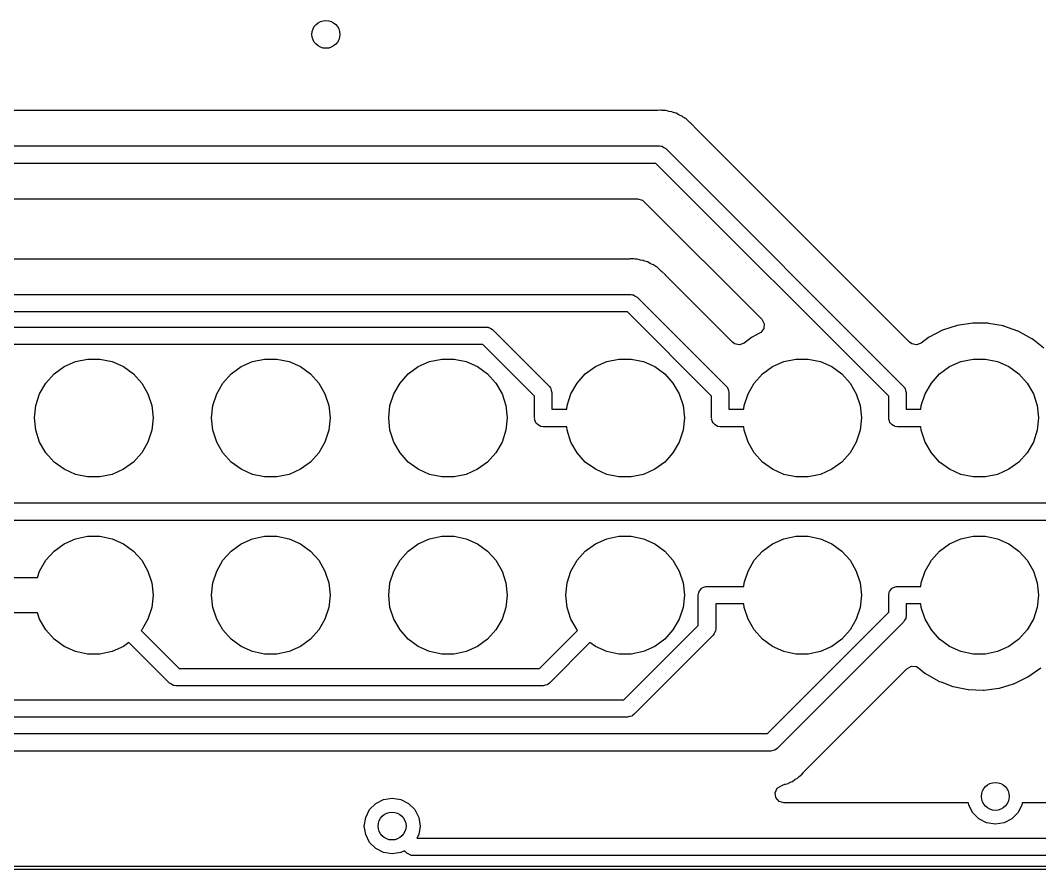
# Model space of a CAD drawing. Extents: x 0.3 to 11.5, y -8.2 to 3.2.
# Drawn here: x 9.9 to 10.476, y -3.378 to -2.899 of the extents above; entities that cross this region are included whole.
import ezdxf

# ---------------------------------------------------------------- set-up
doc = ezdxf.new("R2010")
doc.units = 0
doc.header["$MEASUREMENT"] = 0
doc.layers.add('BLACK', color=7, linetype='CONTINUOUS')

msp = doc.modelspace()

# ---------------------------------------------------------------- linework, layer by layer
at = {"layer": 'BLACK', "linetype": 'CONTINUOUS'}
for p, q in [((10.2596, -2.94965), (6.66939, -2.94965)), ((10.2601, -2.94963), (10.2596, -2.94965)), ((10.2615, -2.9495), (10.2601, -2.94963)), ((10.2618, -2.94947), (10.2615, -2.9495)), ((10.2621, -2.94952), (10.2618, -2.94947)), ((10.2626, -2.94959), (10.2621, -2.94952)), ((10.2634, -2.94965), (10.2626, -2.94959)), ((10.2642, -2.94965), (10.2634, -2.94965)), ((10.2645, -2.94973), (10.2642, -2.94965)), ((10.2659, -2.95009), (10.2645, -2.94973)), ((10.2645, -2.94973), (10.2645, -2.94973)), ((10.2663, -2.95018), (10.2659, -2.95009)), ((10.2677, -2.9504), (10.2663, -2.95018)), ((10.268, -2.95045), (10.2677, -2.9504)), ((10.2677, -2.9504), (10.2677, -2.9504)), ((10.2683, -2.95058), (10.268, -2.95045)), ((10.2688, -2.95077), (10.2683, -2.95058)), ((10.2683, -2.95058), (10.2683, -2.95058)), ((10.2695, -2.95102), (10.2688, -2.95077)), ((10.2703, -2.95122), (10.2695, -2.95102)), ((10.2718, -2.95206), (10.2703, -2.95122)), ((10.2722, -2.95226), (10.2718, -2.95206)), ((10.2735, -2.95283), (10.2722, -2.95226)), ((10.2738, -2.95296), (10.2735, -2.95283)), ((10.2735, -2.95283), (10.2735, -2.95283)), ((10.2742, -2.95326), (10.2738, -2.95296)), ((10.2744, -2.95344), (10.2742, -2.95326)), ((10.2751, -2.95387), (10.2744, -2.95344)), ((10.2755, -2.95411), (10.2751, -2.95387)), ((10.2758, -2.95426), (10.2755, -2.95411)), ((10.2755, -2.95411), (10.2755, -2.95411)), ((10.276, -2.95447), (10.2758, -2.95426)), ((10.2771, -2.95545), (10.276, -2.95447)), ((10.2774, -2.95575), (10.2771, -2.95545)), ((10.2775, -2.95585), (10.2774, -2.95575)), ((10.2783, -2.95663), (10.2775, -2.95585)), ((10.2784, -2.95673), (10.2783, -2.95663)), ((10.2804, -2.95857), (10.2784, -2.95673)), ((10.2806, -2.95883), (10.2804, -2.95857)), ((10.2808, -2.95915), (10.2806, -2.95883)), ((10.3429, -3.02124), (10.2808, -2.95915)), ((3.63532, -2.96967), (10.261, -2.96967)), ((10.261, -2.96967), (10.2619, -2.9698)), ((10.2619, -2.9698), (10.2621, -2.96979)), ((10.2621, -2.96979), (10.2622, -2.96984)), ((10.2622, -2.96984), (10.2624, -2.96988)), ((10.2624, -2.96988), (10.2634, -2.97053)), ((10.2634, -2.97053), (10.2645, -2.97111)), ((10.2645, -2.97111), (10.3988, -3.10537)), ((10.259, -2.97952), (3.63532, -2.97952)), ((10.3904, -3.11089), (10.259, -2.97952)), ((3.64825, -2.99954), (10.2486, -2.99954)), ((10.2486, -2.99954), (10.2513, -3.00032)), ((10.2513, -3.00032), (10.2521, -3.00099)), ((10.2521, -3.00099), (10.3187, -3.06754)), ((10.4022, -3.08053), (10.3429, -3.02124)), ((10.2435, -3.03354), (3.17899, -3.03354)), ((10.244, -3.03352), (10.2435, -3.03354)), ((10.2445, -3.03346), (10.244, -3.03352)), ((10.2457, -3.03335), (10.2445, -3.03346)), ((10.246, -3.0334), (10.2457, -3.03335)), ((10.2465, -3.03348), (10.246, -3.0334)), ((10.2473, -3.03354), (10.2465, -3.03348)), ((10.2481, -3.03354), (10.2473, -3.03354)), ((10.2484, -3.03362), (10.2481, -3.03354)), ((10.2497, -3.03397), (10.2484, -3.03362)), ((10.2484, -3.03362), (10.2484, -3.03362)), ((10.2502, -3.03407), (10.2497, -3.03397)), ((10.2516, -3.03429), (10.2502, -3.03407)), ((10.2519, -3.03434), (10.2516, -3.03429)), ((10.2516, -3.03429), (10.2516, -3.03429)), ((10.2522, -3.03446), (10.2519, -3.03434)), ((10.2527, -3.03466), (10.2522, -3.03446)), ((10.2522, -3.03446), (10.2522, -3.03446)), ((10.2534, -3.03491), (10.2527, -3.03466)), ((10.2542, -3.03511), (10.2534, -3.03491)), ((10.2557, -3.03595), (10.2542, -3.03511)), ((10.2561, -3.03615), (10.2557, -3.03595)), ((10.2574, -3.03672), (10.2561, -3.03615)), ((10.2577, -3.03684), (10.2574, -3.03672)), ((10.2574, -3.03672), (10.2574, -3.03672)), ((10.2583, -3.03732), (10.2577, -3.03684)), ((10.2583, -3.03733), (10.2583, -3.03732)), ((10.259, -3.03776), (10.2583, -3.03733)), ((10.2594, -3.03799), (10.259, -3.03776)), ((10.2597, -3.03814), (10.2594, -3.03799)), ((10.2594, -3.03799), (10.2594, -3.03799)), ((10.2603, -3.03874), (10.2597, -3.03814)), ((10.261, -3.03933), (10.2603, -3.03874)), ((10.2613, -3.03964), (10.261, -3.03933)), ((10.2614, -3.03973), (10.2613, -3.03964)), ((10.2622, -3.04051), (10.2614, -3.03973)), ((10.2623, -3.04062), (10.2622, -3.04051)), ((10.2643, -3.04246), (10.2623, -3.04062)), ((10.2644, -3.04271), (10.2643, -3.04246)), ((10.2647, -3.04304), (10.2644, -3.04271)), ((10.3022, -3.08053), (10.2647, -3.04304)), ((3.17589, -3.05356), (10.2449, -3.05356)), ((10.2449, -3.05356), (10.2458, -3.05368)), ((10.2458, -3.05368), (10.246, -3.05367)), ((10.246, -3.05367), (10.2461, -3.05373)), ((10.2461, -3.05373), (10.2463, -3.05376)), ((10.2463, -3.05376), (10.2473, -3.05442)), ((10.2473, -3.05442), (10.2484, -3.055)), ((10.2484, -3.055), (10.2988, -3.10537)), ((10.2429, -3.0634), (3.17793, -3.0634)), ((10.2904, -3.11089), (10.2429, -3.0634)), ((3.55754, -3.07191), (10.1633, -3.07191)), ((10.1633, -3.07191), (10.1641, -3.07204)), ((10.1641, -3.07204), (10.1643, -3.07203)), ((10.1643, -3.07203), (10.1644, -3.07208)), ((10.1644, -3.07208), (10.1647, -3.07212)), ((10.1647, -3.07212), (10.1657, -3.07277)), ((10.1657, -3.07277), (10.1667, -3.07335)), ((10.3198, -3.07279), (10.3182, -3.07502)), ((10.3187, -3.06754), (10.32, -3.07)), ((10.32, -3.07), (10.3198, -3.07279)), ((10.4291, -3.07102), (10.4207, -3.07375)), ((10.4378, -3.06969), (10.4291, -3.07102)), ((10.438, -3.06969), (10.4378, -3.06969)), ((10.4437, -3.06976), (10.438, -3.06969)), ((10.438, -3.06969), (10.438, -3.06969)), ((10.4466, -3.0698), (10.4437, -3.06976)), ((10.4468, -3.06983), (10.4466, -3.0698)), ((10.455, -3.07131), (10.4468, -3.06983)), ((10.4468, -3.06983), (10.4468, -3.06983)), ((10.4552, -3.07134), (10.455, -3.07131)), ((10.455, -3.07131), (10.455, -3.07131)), ((10.4554, -3.07141), (10.4552, -3.07134)), ((10.4633, -3.07421), (10.4554, -3.07141)), ((10.4554, -3.07141), (10.4554, -3.07141)), ((10.1667, -3.07335), (10.1988, -3.10537)), ((10.3129, -3.07782), (10.3087, -3.08099)), ((10.3175, -3.07545), (10.3129, -3.07782)), ((10.3182, -3.07502), (10.3175, -3.07545)), ((10.4129, -3.07782), (10.4087, -3.08099)), ((10.4207, -3.07375), (10.4129, -3.07782)), ((10.4635, -3.07428), (10.4633, -3.07421)), ((10.4633, -3.07421), (10.4633, -3.07421)), ((10.4712, -3.07853), (10.4635, -3.07428)), ((10.4714, -3.07865), (10.4712, -3.07853)), ((10.478, -3.08385), (10.4714, -3.07865)), ((10.4714, -3.07865), (10.4714, -3.07865)), ((10.1612, -3.08176), (3.55957, -3.08176)), ((10.1904, -3.11089), (10.1612, -3.08176)), ((10.3034, -3.08138), (10.3022, -3.08053)), ((10.3061, -3.08197), (10.3034, -3.08138)), ((10.3087, -3.08099), (10.3061, -3.08197)), ((10.4034, -3.08138), (10.4022, -3.08053)), ((10.4061, -3.08197), (10.4034, -3.08138)), ((10.4087, -3.08099), (10.4061, -3.08197)), ((9.9312, -3.0914), (9.93804, -3.08995)), ((9.93804, -3.08995), (9.94504, -3.08995)), ((9.94504, -3.08995), (9.95188, -3.0914)), ((10.0312, -3.0914), (10.038, -3.08995)), ((10.038, -3.08995), (10.045, -3.08995)), ((10.045, -3.08995), (10.0519, -3.0914)), ((10.1312, -3.0914), (10.138, -3.08995)), ((10.138, -3.08995), (10.145, -3.08995)), ((10.145, -3.08995), (10.1519, -3.0914)), ((10.2312, -3.0914), (10.238, -3.08995)), ((10.238, -3.08995), (10.245, -3.08995)), ((10.245, -3.08995), (10.2519, -3.0914)), ((10.3312, -3.0914), (10.338, -3.08995)), ((10.338, -3.08995), (10.345, -3.08995)), ((10.345, -3.08995), (10.3519, -3.0914)), ((10.4312, -3.0914), (10.438, -3.08995)), ((10.438, -3.08995), (10.445, -3.08995)), ((10.445, -3.08995), (10.4519, -3.0914)), ((9.91915, -3.09836), (9.92481, -3.09425)), ((9.92481, -3.09425), (9.9312, -3.0914)), ((9.95188, -3.0914), (9.95827, -3.09425)), ((9.95827, -3.09425), (9.96393, -3.09836)), ((10.0191, -3.09836), (10.0248, -3.09425)), ((10.0248, -3.09425), (10.0312, -3.0914)), ((10.0519, -3.0914), (10.0583, -3.09425)), ((10.0583, -3.09425), (10.0639, -3.09836)), ((10.1191, -3.09836), (10.1248, -3.09425)), ((10.1248, -3.09425), (10.1312, -3.0914)), ((10.1519, -3.0914), (10.1583, -3.09425)), ((10.1583, -3.09425), (10.1639, -3.09836)), ((10.2191, -3.09836), (10.2248, -3.09425)), ((10.2248, -3.09425), (10.2312, -3.0914)), ((10.2519, -3.0914), (10.2583, -3.09425)), ((10.2583, -3.09425), (10.2639, -3.09836)), ((10.3191, -3.09836), (10.3248, -3.09425)), ((10.3248, -3.09425), (10.3312, -3.0914)), ((10.3519, -3.0914), (10.3583, -3.09425)), ((10.3583, -3.09425), (10.3639, -3.09836)), ((10.4191, -3.09836), (10.4248, -3.09425)), ((10.4248, -3.09425), (10.4312, -3.0914)), ((10.4519, -3.0914), (10.4583, -3.09425)), ((10.4583, -3.09425), (10.4639, -3.09836)), ((9.91447, -3.10356), (9.91915, -3.09836)), ((9.96393, -3.09836), (9.96861, -3.10356)), ((10.0145, -3.10356), (10.0191, -3.09836)), ((10.0639, -3.09836), (10.0686, -3.10356)), ((10.1145, -3.10356), (10.1191, -3.09836)), ((10.1639, -3.09836), (10.1686, -3.10356)), ((10.2145, -3.10356), (10.2191, -3.09836)), ((10.2639, -3.09836), (10.2686, -3.10356)), ((10.3145, -3.10356), (10.3191, -3.09836)), ((10.3639, -3.09836), (10.3686, -3.10356)), ((10.4145, -3.10356), (10.4191, -3.09836)), ((10.4639, -3.09836), (10.4686, -3.10356)), ((9.91097, -3.10962), (9.91447, -3.10356)), ((9.96861, -3.10356), (9.97211, -3.10962)), ((10.011, -3.10962), (10.0145, -3.10356)), ((10.0686, -3.10356), (10.0721, -3.10962)), ((10.111, -3.10962), (10.1145, -3.10356)), ((10.1686, -3.10356), (10.1721, -3.10962)), ((10.1988, -3.10537), (10.1993, -3.10607)), ((10.1993, -3.10607), (10.1994, -3.10619)), ((10.1994, -3.10619), (10.1994, -3.1063)), ((10.1994, -3.1063), (10.1996, -3.1065)), ((10.1996, -3.1065), (10.1999, -3.10769)), ((10.211, -3.10962), (10.2145, -3.10356)), ((10.2686, -3.10356), (10.2721, -3.10962)), ((10.2988, -3.10537), (10.2993, -3.10607)), ((10.2993, -3.10607), (10.2994, -3.10619)), ((10.2994, -3.10619), (10.2994, -3.1063)), ((10.2994, -3.1063), (10.2996, -3.1065)), ((10.2996, -3.1065), (10.2999, -3.10769)), ((10.311, -3.10962), (10.3145, -3.10356)), ((10.3686, -3.10356), (10.3721, -3.10962)), ((10.3988, -3.10537), (10.3993, -3.10607)), ((10.3993, -3.10607), (10.3994, -3.10619)), ((10.3994, -3.10619), (10.3994, -3.1063)), ((10.3994, -3.1063), (10.3996, -3.1065)), ((10.3996, -3.1065), (10.3999, -3.10769)), ((10.411, -3.10962), (10.4145, -3.10356)), ((10.4686, -3.10356), (10.4721, -3.10962)), ((9.90881, -3.11627), (9.91097, -3.10962)), ((9.97211, -3.10962), (9.97427, -3.11627)), ((10.0088, -3.11627), (10.011, -3.10962)), ((10.0721, -3.10962), (10.0743, -3.11627)), ((10.1088, -3.11627), (10.111, -3.10962)), ((10.1721, -3.10962), (10.1743, -3.11627)), ((10.1904, -3.12323), (10.1904, -3.11089)), ((10.1999, -3.10769), (10.2002, -3.10885)), ((10.2002, -3.10885), (10.2002, -3.11831)), ((10.2088, -3.11627), (10.211, -3.10962)), ((10.2721, -3.10962), (10.2743, -3.11627)), ((10.2904, -3.12323), (10.2904, -3.11089)), ((10.2999, -3.10769), (10.3002, -3.10885)), ((10.3002, -3.10885), (10.3002, -3.11831)), ((10.3088, -3.11627), (10.311, -3.10962)), ((10.3721, -3.10962), (10.3743, -3.11627)), ((10.3904, -3.12323), (10.3904, -3.11089)), ((10.3999, -3.10769), (10.4002, -3.10885)), ((10.4002, -3.10885), (10.4002, -3.11831)), ((10.4088, -3.11627), (10.411, -3.10962)), ((10.4721, -3.10962), (10.4743, -3.11627)), ((9.90807, -3.12323), (9.90881, -3.11627)), ((9.97427, -3.11627), (9.975, -3.12323)), ((10.0081, -3.12323), (10.0088, -3.11627)), ((10.0743, -3.11627), (10.075, -3.12323)), ((10.1081, -3.12323), (10.1088, -3.11627)), ((10.1743, -3.11627), (10.175, -3.12323)), ((10.2002, -3.11831), (10.2086, -3.11831)), ((10.2086, -3.11831), (10.2088, -3.11627)), ((10.2743, -3.11627), (10.275, -3.12323)), ((10.3002, -3.11831), (10.3086, -3.11831)), ((10.3086, -3.11831), (10.3088, -3.11627)), ((10.3743, -3.11627), (10.375, -3.12323)), ((10.4002, -3.11831), (10.4086, -3.11831)), ((10.4086, -3.11831), (10.4088, -3.11627)), ((10.4743, -3.11627), (10.475, -3.12323)), ((9.90881, -3.13019), (9.90807, -3.12323)), ((9.975, -3.12323), (9.97427, -3.13019)), ((10.0088, -3.13019), (10.0081, -3.12323)), ((10.075, -3.12323), (10.0743, -3.13019)), ((10.1088, -3.13019), (10.1081, -3.12323)), ((10.175, -3.12323), (10.1743, -3.13019)), ((10.1905, -3.12357), (10.1904, -3.12323)), ((10.1904, -3.12392), (10.1905, -3.12357)), ((10.1908, -3.12488), (10.1904, -3.12392)), ((10.275, -3.12323), (10.2743, -3.13019)), ((10.2905, -3.12357), (10.2904, -3.12323)), ((10.2904, -3.12392), (10.2905, -3.12357)), ((10.2908, -3.12488), (10.2904, -3.12392)), ((10.375, -3.12323), (10.3743, -3.13019)), ((10.3905, -3.12357), (10.3904, -3.12323)), ((10.3904, -3.12392), (10.3905, -3.12357)), ((10.3908, -3.12488), (10.3904, -3.12392)), ((10.475, -3.12323), (10.4743, -3.13019)), ((9.91097, -3.13684), (9.90881, -3.13019)), ((9.97427, -3.13019), (9.97211, -3.13684)), ((10.011, -3.13684), (10.0088, -3.13019)), ((10.0743, -3.13019), (10.0721, -3.13684)), ((10.111, -3.13684), (10.1088, -3.13019)), ((10.1743, -3.13019), (10.1721, -3.13684)), ((10.1911, -3.12589), (10.1908, -3.12488)), ((10.1914, -3.12612), (10.1911, -3.12589)), ((10.1916, -3.12644), (10.1914, -3.12612)), ((10.1924, -3.12701), (10.1916, -3.12644)), ((10.1932, -3.1277), (10.1924, -3.12701)), ((10.1936, -3.12775), (10.1932, -3.1277)), ((10.1939, -3.12795), (10.1936, -3.12775)), ((10.1953, -3.12815), (10.1939, -3.12795)), ((10.2086, -3.12815), (10.1953, -3.12815)), ((10.2088, -3.13019), (10.2086, -3.12815)), ((10.211, -3.13684), (10.2088, -3.13019)), ((10.2743, -3.13019), (10.2721, -3.13684)), ((10.2911, -3.12589), (10.2908, -3.12488)), ((10.2914, -3.12612), (10.2911, -3.12589)), ((10.2916, -3.12644), (10.2914, -3.12612)), ((10.2924, -3.12701), (10.2916, -3.12644)), ((10.2932, -3.1277), (10.2924, -3.12701)), ((10.2936, -3.12775), (10.2932, -3.1277)), ((10.2939, -3.12795), (10.2936, -3.12775)), ((10.2953, -3.12815), (10.2939, -3.12795)), ((10.3086, -3.12815), (10.2953, -3.12815)), ((10.3088, -3.13019), (10.3086, -3.12815)), ((10.311, -3.13684), (10.3088, -3.13019)), ((10.3743, -3.13019), (10.3721, -3.13684)), ((10.3911, -3.12589), (10.3908, -3.12488)), ((10.3914, -3.12612), (10.3911, -3.12589)), ((10.3916, -3.12644), (10.3914, -3.12612)), ((10.3924, -3.12701), (10.3916, -3.12644)), ((10.3932, -3.1277), (10.3924, -3.12701)), ((10.3936, -3.12775), (10.3932, -3.1277)), ((10.3939, -3.12795), (10.3936, -3.12775)), ((10.3953, -3.12815), (10.3939, -3.12795)), ((10.4086, -3.12815), (10.3953, -3.12815)), ((10.4088, -3.13019), (10.4086, -3.12815)), ((10.411, -3.13684), (10.4088, -3.13019)), ((10.4743, -3.13019), (10.4721, -3.13684)), ((9.91447, -3.1429), (9.91097, -3.13684)), ((9.97211, -3.13684), (9.96861, -3.1429)), ((10.0145, -3.1429), (10.011, -3.13684)), ((10.0721, -3.13684), (10.0686, -3.1429)), ((10.1145, -3.1429), (10.111, -3.13684)), ((10.1721, -3.13684), (10.1686, -3.1429)), ((10.2145, -3.1429), (10.211, -3.13684)), ((10.2721, -3.13684), (10.2686, -3.1429)), ((10.3145, -3.1429), (10.311, -3.13684)), ((10.3721, -3.13684), (10.3686, -3.1429)), ((10.4145, -3.1429), (10.411, -3.13684)), ((10.4721, -3.13684), (10.4686, -3.1429)), ((9.91915, -3.1481), (9.91447, -3.1429)), ((9.96861, -3.1429), (9.96393, -3.1481)), ((10.0191, -3.1481), (10.0145, -3.1429)), ((10.0686, -3.1429), (10.0639, -3.1481)), ((10.1191, -3.1481), (10.1145, -3.1429)), ((10.1686, -3.1429), (10.1639, -3.1481)), ((10.2191, -3.1481), (10.2145, -3.1429)), ((10.2686, -3.1429), (10.2639, -3.1481)), ((10.3191, -3.1481), (10.3145, -3.1429)), ((10.3686, -3.1429), (10.3639, -3.1481)), ((10.4191, -3.1481), (10.4145, -3.1429)), ((10.4686, -3.1429), (10.4639, -3.1481)), ((9.92481, -3.15221), (9.91915, -3.1481)), ((9.9312, -3.15506), (9.92481, -3.15221)), ((9.95827, -3.15221), (9.95188, -3.15506)), ((9.96393, -3.1481), (9.95827, -3.15221)), ((10.0248, -3.15221), (10.0191, -3.1481)), ((10.0312, -3.15506), (10.0248, -3.15221)), ((10.0583, -3.15221), (10.0519, -3.15506)), ((10.0639, -3.1481), (10.0583, -3.15221)), ((10.1248, -3.15221), (10.1191, -3.1481)), ((10.1312, -3.15506), (10.1248, -3.15221)), ((10.1583, -3.15221), (10.1519, -3.15506)), ((10.1639, -3.1481), (10.1583, -3.15221)), ((10.2248, -3.15221), (10.2191, -3.1481)), ((10.2312, -3.15506), (10.2248, -3.15221)), ((10.2583, -3.15221), (10.2519, -3.15506)), ((10.2639, -3.1481), (10.2583, -3.15221)), ((10.3248, -3.15221), (10.3191, -3.1481)), ((10.3312, -3.15506), (10.3248, -3.15221)), ((10.3583, -3.15221), (10.3519, -3.15506)), ((10.3639, -3.1481), (10.3583, -3.15221)), ((10.4248, -3.15221), (10.4191, -3.1481)), ((10.4312, -3.15506), (10.4248, -3.15221)), ((10.4583, -3.15221), (10.4519, -3.15506)), ((10.4639, -3.1481), (10.4583, -3.15221)), ((9.93804, -3.15651), (9.9312, -3.15506)), ((9.94504, -3.15651), (9.93804, -3.15651)), ((9.95188, -3.15506), (9.94504, -3.15651)), ((10.038, -3.15651), (10.0312, -3.15506)), ((10.045, -3.15651), (10.038, -3.15651)), ((10.0519, -3.15506), (10.045, -3.15651)), ((10.138, -3.15651), (10.1312, -3.15506)), ((10.145, -3.15651), (10.138, -3.15651)), ((10.1519, -3.15506), (10.145, -3.15651)), ((10.238, -3.15651), (10.2312, -3.15506)), ((10.245, -3.15651), (10.238, -3.15651)), ((10.2519, -3.15506), (10.245, -3.15651)), ((10.338, -3.15651), (10.3312, -3.15506)), ((10.345, -3.15651), (10.338, -3.15651)), ((10.3519, -3.15506), (10.345, -3.15651)), ((10.438, -3.15651), (10.4312, -3.15506)), ((10.445, -3.15651), (10.438, -3.15651)), ((10.4519, -3.15506), (10.445, -3.15651)), ((6.86057, -3.17122), (10.5626, -3.17122)), ((10.5605, -3.18106), (6.86261, -3.18106)), ((9.92481, -3.19425), (9.9312, -3.1914)), ((9.9312, -3.1914), (9.93804, -3.18995)), ((9.93804, -3.18995), (9.94504, -3.18995)), ((9.94504, -3.18995), (9.95188, -3.1914)), ((9.95188, -3.1914), (9.95827, -3.19425)), ((10.0248, -3.19425), (10.0312, -3.1914)), ((10.0312, -3.1914), (10.038, -3.18995)), ((10.038, -3.18995), (10.045, -3.18995)), ((10.045, -3.18995), (10.0519, -3.1914)), ((10.0519, -3.1914), (10.0583, -3.19425)), ((10.1248, -3.19425), (10.1312, -3.1914)), ((10.1312, -3.1914), (10.138, -3.18995)), ((10.138, -3.18995), (10.145, -3.18995)), ((10.145, -3.18995), (10.1519, -3.1914)), ((10.1519, -3.1914), (10.1583, -3.19425)), ((10.2248, -3.19425), (10.2312, -3.1914)), ((10.2312, -3.1914), (10.238, -3.18995)), ((10.238, -3.18995), (10.245, -3.18995)), ((10.245, -3.18995), (10.2519, -3.1914)), ((10.2519, -3.1914), (10.2583, -3.19425)), ((10.3248, -3.19425), (10.3312, -3.1914)), ((10.3312, -3.1914), (10.338, -3.18995)), ((10.338, -3.18995), (10.345, -3.18995)), ((10.345, -3.18995), (10.3519, -3.1914)), ((10.3519, -3.1914), (10.3583, -3.19425)), ((10.4248, -3.19425), (10.4312, -3.1914)), ((10.4312, -3.1914), (10.438, -3.18995)), ((10.438, -3.18995), (10.445, -3.18995)), ((10.445, -3.18995), (10.4519, -3.1914)), ((10.4519, -3.1914), (10.4583, -3.19425)), ((9.91447, -3.20356), (9.91915, -3.19836)), ((9.91915, -3.19836), (9.92481, -3.19425)), ((9.95827, -3.19425), (9.96393, -3.19836)), ((9.96393, -3.19836), (9.96861, -3.20356)), ((10.0145, -3.20356), (10.0191, -3.19836)), ((10.0191, -3.19836), (10.0248, -3.19425)), ((10.0583, -3.19425), (10.0639, -3.19836)), ((10.0639, -3.19836), (10.0686, -3.20356)), ((10.1145, -3.20356), (10.1191, -3.19836)), ((10.1191, -3.19836), (10.1248, -3.19425)), ((10.1583, -3.19425), (10.1639, -3.19836)), ((10.1639, -3.19836), (10.1686, -3.20356)), ((10.2145, -3.20356), (10.2191, -3.19836)), ((10.2191, -3.19836), (10.2248, -3.19425)), ((10.2583, -3.19425), (10.2639, -3.19836)), ((10.2639, -3.19836), (10.2686, -3.20356)), ((10.3145, -3.20356), (10.3191, -3.19836)), ((10.3191, -3.19836), (10.3248, -3.19425)), ((10.3583, -3.19425), (10.3639, -3.19836)), ((10.3639, -3.19836), (10.3686, -3.20356)), ((10.4145, -3.20356), (10.4191, -3.19836)), ((10.4191, -3.19836), (10.4248, -3.19425)), ((10.4583, -3.19425), (10.4639, -3.19836)), ((10.4639, -3.19836), (10.4686, -3.20356)), ((9.91097, -3.20962), (9.91447, -3.20356)), ((9.96861, -3.20356), (9.97211, -3.20962)), ((10.011, -3.20962), (10.0145, -3.20356)), ((10.0686, -3.20356), (10.0721, -3.20962)), ((10.111, -3.20962), (10.1145, -3.20356)), ((10.1686, -3.20356), (10.1721, -3.20962)), ((10.211, -3.20962), (10.2145, -3.20356)), ((10.2686, -3.20356), (10.2721, -3.20962)), ((10.311, -3.20962), (10.3145, -3.20356)), ((10.3686, -3.20356), (10.3721, -3.20962)), ((10.411, -3.20962), (10.4145, -3.20356)), ((10.4686, -3.20356), (10.4721, -3.20962)), ((9.90979, -3.21323), (9.91097, -3.20962)), ((9.97211, -3.20962), (9.97427, -3.21627)), ((10.0088, -3.21627), (10.011, -3.20962)), ((10.0721, -3.20962), (10.0743, -3.21627)), ((10.1088, -3.21627), (10.111, -3.20962)), ((10.1721, -3.20962), (10.1743, -3.21627)), ((10.2088, -3.21627), (10.211, -3.20962)), ((10.2721, -3.20962), (10.2743, -3.21627)), ((10.3088, -3.21627), (10.311, -3.20962)), ((10.3721, -3.20962), (10.3743, -3.21627)), ((10.4088, -3.21627), (10.411, -3.20962)), ((10.4721, -3.20962), (10.4743, -3.21627)), ((9.8895, -3.21323), (9.90979, -3.21323)), ((9.97427, -3.21627), (9.975, -3.22323)), ((10.0081, -3.22323), (10.0088, -3.21627)), ((10.0743, -3.21627), (10.075, -3.22323)), ((10.1081, -3.22323), (10.1088, -3.21627)), ((10.1743, -3.21627), (10.175, -3.22323)), ((10.2081, -3.22323), (10.2088, -3.21627)), ((10.2743, -3.21627), (10.275, -3.22323)), ((10.3086, -3.21831), (10.3088, -3.21627)), ((10.3743, -3.21627), (10.375, -3.22323)), ((10.4086, -3.21831), (10.4088, -3.21627)), ((10.4743, -3.21627), (10.475, -3.22323)), ((10.2829, -3.22323), (10.2831, -3.22183)), ((10.2831, -3.22183), (10.2833, -3.22153)), ((10.2833, -3.22118), (10.284, -3.22039)), ((10.2833, -3.22153), (10.2833, -3.22118)), ((10.284, -3.22039), (10.2846, -3.2195)), ((10.2846, -3.2195), (10.2849, -3.21936)), ((10.2849, -3.21936), (10.2851, -3.21909)), ((10.2851, -3.21909), (10.2861, -3.21879)), ((10.2861, -3.21879), (10.2871, -3.21836)), ((10.2871, -3.21836), (10.2875, -3.21841)), ((10.2875, -3.21841), (10.2878, -3.21831)), ((10.2878, -3.21831), (10.3086, -3.21831)), ((10.3904, -3.22323), (10.3906, -3.22183)), ((10.3906, -3.22183), (10.3907, -3.22153)), ((10.3907, -3.22153), (10.3908, -3.22118)), ((10.3908, -3.22118), (10.3915, -3.22039)), ((10.3915, -3.22039), (10.3921, -3.2195)), ((10.3921, -3.2195), (10.3924, -3.21936)), ((10.3924, -3.21936), (10.3926, -3.21909)), ((10.3926, -3.21909), (10.3936, -3.21879)), ((10.3936, -3.21879), (10.3946, -3.21836)), ((10.3946, -3.21836), (10.3949, -3.21841)), ((10.3949, -3.21841), (10.3953, -3.21831)), ((10.3953, -3.21831), (10.4086, -3.21831)), ((9.975, -3.22323), (9.97427, -3.23019)), ((10.0088, -3.23019), (10.0081, -3.22323)), ((10.075, -3.22323), (10.0743, -3.23019)), ((10.1088, -3.23019), (10.1081, -3.22323)), ((10.175, -3.22323), (10.1743, -3.23019)), ((10.2088, -3.23019), (10.2081, -3.22323)), ((10.275, -3.22323), (10.2743, -3.23019)), ((10.2829, -3.24035), (10.2829, -3.22323)), ((10.3086, -3.22815), (10.2927, -3.22815)), ((10.2927, -3.22815), (10.2927, -3.24239)), ((10.3088, -3.23019), (10.3086, -3.22815)), ((10.375, -3.22323), (10.3743, -3.23019)), ((10.3904, -3.23288), (10.3904, -3.22323)), ((10.4086, -3.22815), (10.4002, -3.22815)), ((10.4002, -3.22815), (10.4002, -3.23492)), ((10.4088, -3.23019), (10.4086, -3.22815)), ((10.475, -3.22323), (10.4743, -3.23019)), ((9.90979, -3.23323), (9.8897, -3.23323)), ((9.91097, -3.23684), (9.90979, -3.23323)), ((9.97427, -3.23019), (9.97211, -3.23684)), ((10.011, -3.23684), (10.0088, -3.23019)), ((10.0743, -3.23019), (10.0721, -3.23684)), ((10.111, -3.23684), (10.1088, -3.23019)), ((10.1743, -3.23019), (10.1721, -3.23684)), ((10.211, -3.23684), (10.2088, -3.23019)), ((10.2743, -3.23019), (10.2721, -3.23684)), ((10.311, -3.23684), (10.3088, -3.23019)), ((10.3219, -3.30138), (10.3904, -3.23288)), ((10.3743, -3.23019), (10.3721, -3.23684)), ((10.411, -3.23684), (10.4088, -3.23019)), ((10.4743, -3.23019), (10.4721, -3.23684)), ((9.91447, -3.2429), (9.91097, -3.23684)), ((9.97211, -3.23684), (9.96861, -3.2429)), ((10.0145, -3.2429), (10.011, -3.23684)), ((10.0721, -3.23684), (10.0686, -3.2429)), ((10.1145, -3.2429), (10.111, -3.23684)), ((10.1721, -3.23684), (10.1686, -3.2429)), ((10.2145, -3.2429), (10.211, -3.23684)), ((10.2721, -3.23684), (10.2686, -3.2429)), ((10.3145, -3.2429), (10.311, -3.23684)), ((10.3988, -3.2384), (10.3274, -3.30978)), ((10.3721, -3.23684), (10.3686, -3.2429)), ((10.3993, -3.23734), (10.3988, -3.2384)), ((10.4, -3.23632), (10.3993, -3.23734)), ((10.4001, -3.23597), (10.4, -3.23607)), ((10.4, -3.23607), (10.4, -3.23632)), ((10.4002, -3.23492), (10.4001, -3.23579)), ((10.4001, -3.23579), (10.4001, -3.23597)), ((10.4145, -3.2429), (10.411, -3.23684)), ((10.4721, -3.23684), (10.4686, -3.2429)), ((9.91915, -3.2481), (9.91447, -3.2429)), ((9.96861, -3.2429), (9.9684, -3.24313)), ((9.9684, -3.24313), (9.98984, -3.26457)), ((10.0191, -3.2481), (10.0145, -3.2429)), ((10.0686, -3.2429), (10.0639, -3.2481)), ((10.1191, -3.2481), (10.1145, -3.2429)), ((10.1686, -3.2429), (10.1639, -3.2481)), ((10.1932, -3.26457), (10.2147, -3.24313)), ((10.2147, -3.24313), (10.2145, -3.2429)), ((10.2409, -3.28228), (10.2829, -3.24035)), ((10.2686, -3.2429), (10.2639, -3.2481)), ((10.2919, -3.24481), (10.2913, -3.24587)), ((10.2925, -3.24379), (10.2919, -3.24481)), ((10.2926, -3.24354), (10.2925, -3.24379)), ((10.2927, -3.24239), (10.2926, -3.24326)), ((10.2926, -3.24326), (10.2926, -3.24344)), ((10.2926, -3.24344), (10.2926, -3.24354)), ((10.3191, -3.2481), (10.3145, -3.2429)), ((10.3686, -3.2429), (10.3639, -3.2481)), ((10.4191, -3.2481), (10.4145, -3.2429)), ((10.4686, -3.2429), (10.4639, -3.2481)), ((9.92481, -3.25221), (9.91915, -3.2481)), ((9.96134, -3.24998), (9.95827, -3.25221)), ((9.98432, -3.27297), (9.96134, -3.24998)), ((10.0248, -3.25221), (10.0191, -3.2481)), ((10.0639, -3.2481), (10.0583, -3.25221)), ((10.1248, -3.25221), (10.1191, -3.2481)), ((10.1639, -3.2481), (10.1583, -3.25221)), ((10.2217, -3.24998), (10.1988, -3.27297)), ((10.2248, -3.25221), (10.2217, -3.24998)), ((10.2913, -3.24587), (10.2465, -3.29068)), ((10.2639, -3.2481), (10.2583, -3.25221)), ((10.3248, -3.25221), (10.3191, -3.2481)), ((10.3639, -3.2481), (10.3583, -3.25221)), ((10.4248, -3.25221), (10.4191, -3.2481)), ((10.4639, -3.2481), (10.4583, -3.25221)), ((9.9312, -3.25506), (9.92481, -3.25221)), ((9.93804, -3.25651), (9.9312, -3.25506)), ((9.94504, -3.25651), (9.93804, -3.25651)), ((9.95188, -3.25506), (9.94504, -3.25651)), ((9.95827, -3.25221), (9.95188, -3.25506)), ((10.0312, -3.25506), (10.0248, -3.25221)), ((10.038, -3.25651), (10.0312, -3.25506)), ((10.045, -3.25651), (10.038, -3.25651)), ((10.0519, -3.25506), (10.045, -3.25651)), ((10.0583, -3.25221), (10.0519, -3.25506)), ((10.1312, -3.25506), (10.1248, -3.25221)), ((10.138, -3.25651), (10.1312, -3.25506)), ((10.145, -3.25651), (10.138, -3.25651)), ((10.1519, -3.25506), (10.145, -3.25651)), ((10.1583, -3.25221), (10.1519, -3.25506)), ((10.2312, -3.25506), (10.2248, -3.25221)), ((10.238, -3.25651), (10.2312, -3.25506)), ((10.245, -3.25651), (10.238, -3.25651)), ((10.2519, -3.25506), (10.245, -3.25651)), ((10.2583, -3.25221), (10.2519, -3.25506)), ((10.3312, -3.25506), (10.3248, -3.25221)), ((10.338, -3.25651), (10.3312, -3.25506)), ((10.345, -3.25651), (10.338, -3.25651)), ((10.3519, -3.25506), (10.345, -3.25651)), ((10.3583, -3.25221), (10.3519, -3.25506)), ((10.4312, -3.25506), (10.4248, -3.25221)), ((10.438, -3.25651), (10.4312, -3.25506)), ((10.445, -3.25651), (10.438, -3.25651)), ((10.4519, -3.25506), (10.445, -3.25651)), ((10.4583, -3.25221), (10.4519, -3.25506)), ((9.98984, -3.26457), (10.1932, -3.26457)), ((10.3425, -3.32294), (10.4007, -3.26473)), ((10.4007, -3.26473), (10.4032, -3.26339)), ((10.4032, -3.26339), (10.406, -3.26359)), ((10.406, -3.26359), (10.4074, -3.26442)), ((10.4074, -3.26442), (10.4108, -3.26719)), ((10.4108, -3.26719), (10.4184, -3.27163)), ((10.469, -3.26933), (10.4762, -3.26422)), ((9.98538, -3.27355), (9.98432, -3.27297)), ((9.9864, -3.27421), (9.98538, -3.27355)), ((9.98665, -3.27424), (9.9864, -3.27421)), ((9.98675, -3.2743), (9.98665, -3.27424)), ((9.98693, -3.27428), (9.98675, -3.2743)), ((9.9878, -3.27441), (9.98693, -3.27428)), ((10.1953, -3.27441), (9.9878, -3.27441)), ((10.1964, -3.27407), (10.1953, -3.27441)), ((10.1976, -3.27381), (10.1964, -3.27407)), ((10.1978, -3.27366), (10.1976, -3.27381)), ((10.1979, -3.27363), (10.1978, -3.27366)), ((10.1981, -3.27349), (10.1979, -3.27363)), ((10.1988, -3.27297), (10.1981, -3.27349)), ((10.4184, -3.27163), (10.4185, -3.2717)), ((10.4185, -3.2717), (10.4185, -3.2717)), ((10.4185, -3.2717), (10.4204, -3.27243)), ((10.4204, -3.27243), (10.4266, -3.27476)), ((10.4529, -3.27566), (10.4609, -3.27325)), ((10.4609, -3.27325), (10.4611, -3.2732)), ((10.4609, -3.27325), (10.4609, -3.27325)), ((10.4611, -3.2732), (10.469, -3.26933)), ((10.4266, -3.27476), (10.4268, -3.27481)), ((10.4268, -3.27481), (10.4268, -3.27481)), ((10.4268, -3.27481), (10.4305, -3.27557)), ((10.4305, -3.27557), (10.4352, -3.27652)), ((10.4352, -3.27652), (10.4354, -3.27653)), ((10.4354, -3.27653), (10.4354, -3.27653)), ((10.4354, -3.27653), (10.4438, -3.27683)), ((10.4438, -3.27683), (10.4438, -3.27683)), ((10.4438, -3.27683), (10.444, -3.27684)), ((10.444, -3.27684), (10.4442, -3.27681)), ((10.4442, -3.27681), (10.4525, -3.27575)), ((10.4442, -3.27681), (10.4442, -3.27681)), ((10.4525, -3.27575), (10.4527, -3.27572)), ((10.4525, -3.27575), (10.4525, -3.27575)), ((10.4527, -3.27572), (10.4529, -3.27566)), ((9.73741, -3.28228), (10.2409, -3.28228)), ((10.2453, -3.29153), (10.2441, -3.29178)), ((10.2455, -3.29138), (10.2453, -3.29153)), ((10.2456, -3.29135), (10.2455, -3.29138)), ((10.2458, -3.29121), (10.2456, -3.29135)), ((10.2465, -3.29068), (10.2458, -3.29121)), ((10.243, -3.29213), (9.73944, -3.29213)), ((10.2441, -3.29178), (10.243, -3.29213)), ((9.77146, -3.30138), (10.3219, -3.30138)), ((10.3239, -3.31122), (9.7735, -3.31122)), ((10.3251, -3.31088), (10.3239, -3.31122)), ((10.3262, -3.31062), (10.3251, -3.31088)), ((10.3264, -3.31047), (10.3262, -3.31062)), ((10.3266, -3.31044), (10.3264, -3.31047)), ((10.3267, -3.3103), (10.3266, -3.31044)), ((10.3274, -3.30978), (10.3267, -3.3103)), ((10.339, -3.32632), (10.3393, -3.32616)), ((10.3393, -3.32616), (10.3399, -3.3256)), ((10.3399, -3.3256), (10.3405, -3.32509)), ((10.3405, -3.32509), (10.3409, -3.32481)), ((10.3409, -3.32481), (10.3411, -3.32462)), ((10.3411, -3.32462), (10.3422, -3.32328)), ((10.3422, -3.32328), (10.3425, -3.32294)), ((10.3275, -3.3322), (10.33, -3.33067)), ((10.33, -3.33067), (10.3301, -3.33065)), ((10.3301, -3.33065), (10.3304, -3.33053)), ((10.3304, -3.33053), (10.3318, -3.33001)), ((10.3304, -3.33053), (10.3304, -3.33053)), ((10.3318, -3.33001), (10.3322, -3.32986)), ((10.3322, -3.32986), (10.3336, -3.32946)), ((10.3336, -3.32946), (10.3339, -3.32937)), ((10.3336, -3.32946), (10.3336, -3.32946)), ((10.3339, -3.32937), (10.3342, -3.32921)), ((10.3342, -3.32921), (10.3346, -3.32896)), ((10.3342, -3.32921), (10.3342, -3.32921)), ((10.3346, -3.32896), (10.3353, -3.32862)), ((10.3353, -3.32862), (10.336, -3.32833)), ((10.336, -3.32833), (10.3374, -3.32731)), ((10.3374, -3.32731), (10.3378, -3.32705)), ((10.3378, -3.32705), (10.339, -3.32632)), ((10.339, -3.32632), (10.339, -3.32632)), ((10.3263, -3.33475), (10.3275, -3.3322)), ((10.3267, -3.33751), (10.3263, -3.33475)), ((10.3285, -3.33963), (10.3267, -3.33751)), ((10.0973, -3.34429), (10.1008, -3.3408)), ((10.1008, -3.3408), (10.1052, -3.33857)), ((10.1052, -3.33857), (10.11, -3.3378)), ((10.11, -3.3378), (10.1149, -3.33857)), ((10.1149, -3.33857), (10.1193, -3.3408)), ((10.1193, -3.3408), (10.1228, -3.34429)), ((10.3312, -3.34041), (10.3285, -3.33963)), ((10.4354, -3.34041), (10.3312, -3.34041)), ((10.4356, -3.3417), (10.4354, -3.34041)), ((10.4379, -3.34609), (10.4356, -3.3417)), ((10.4656, -3.3417), (10.4633, -3.34609)), ((10.4658, -3.34041), (10.4656, -3.3417)), ((10.5543, -3.34041), (10.4658, -3.34041)), ((10.0943, -3.35354), (10.0951, -3.34868)), ((10.0951, -3.34868), (10.0973, -3.34429)), ((10.1228, -3.34429), (10.125, -3.34868)), ((10.125, -3.34868), (10.1258, -3.35354)), ((10.4413, -3.34957), (10.4379, -3.34609)), ((10.4633, -3.34609), (10.4599, -3.34957)), ((10.0951, -3.35841), (10.0943, -3.35354)), ((10.1258, -3.35354), (10.125, -3.35841)), ((10.4457, -3.35181), (10.4413, -3.34957)), ((10.4506, -3.35258), (10.4457, -3.35181)), ((10.4555, -3.35181), (10.4506, -3.35258)), ((10.4599, -3.34957), (10.4555, -3.35181)), ((10.0973, -3.3628), (10.0951, -3.35841)), ((10.125, -3.35841), (10.124, -3.36043)), ((10.124, -3.36043), (10.5647, -3.36043)), ((10.1008, -3.36628), (10.0973, -3.3628)), ((10.1052, -3.36852), (10.1008, -3.36628)), ((10.11, -3.36929), (10.1052, -3.36852)), ((10.1149, -3.36852), (10.11, -3.36929)), ((10.117, -3.36746), (10.1149, -3.36852)), ((10.1184, -3.36883), (10.117, -3.36746)), ((10.1194, -3.36942), (10.1184, -3.36883)), ((10.1205, -3.37007), (10.1194, -3.36942)), ((10.1207, -3.37011), (10.1205, -3.37007)), ((10.1208, -3.37016), (10.1207, -3.37011)), ((10.121, -3.37015), (10.1208, -3.37016)), ((10.1219, -3.37028), (10.121, -3.37015)), ((10.5667, -3.37028), (10.1219, -3.37028)), ((6.67304, -3.37618), (11.302, -3.37618)), ((11.303, -3.37815), (6.67304, -3.37815))]:
    msp.add_line(p, q, dxfattribs=at)
at = {"layer": 'BLACK'}
for centre in [(10.0726, -2.90669), (10.4506, -3.33683), (10.11, -3.35354)]:
    msp.add_circle(centre, 0.00787, dxfattribs=at)

doc.saveas('drawing.dxf')
